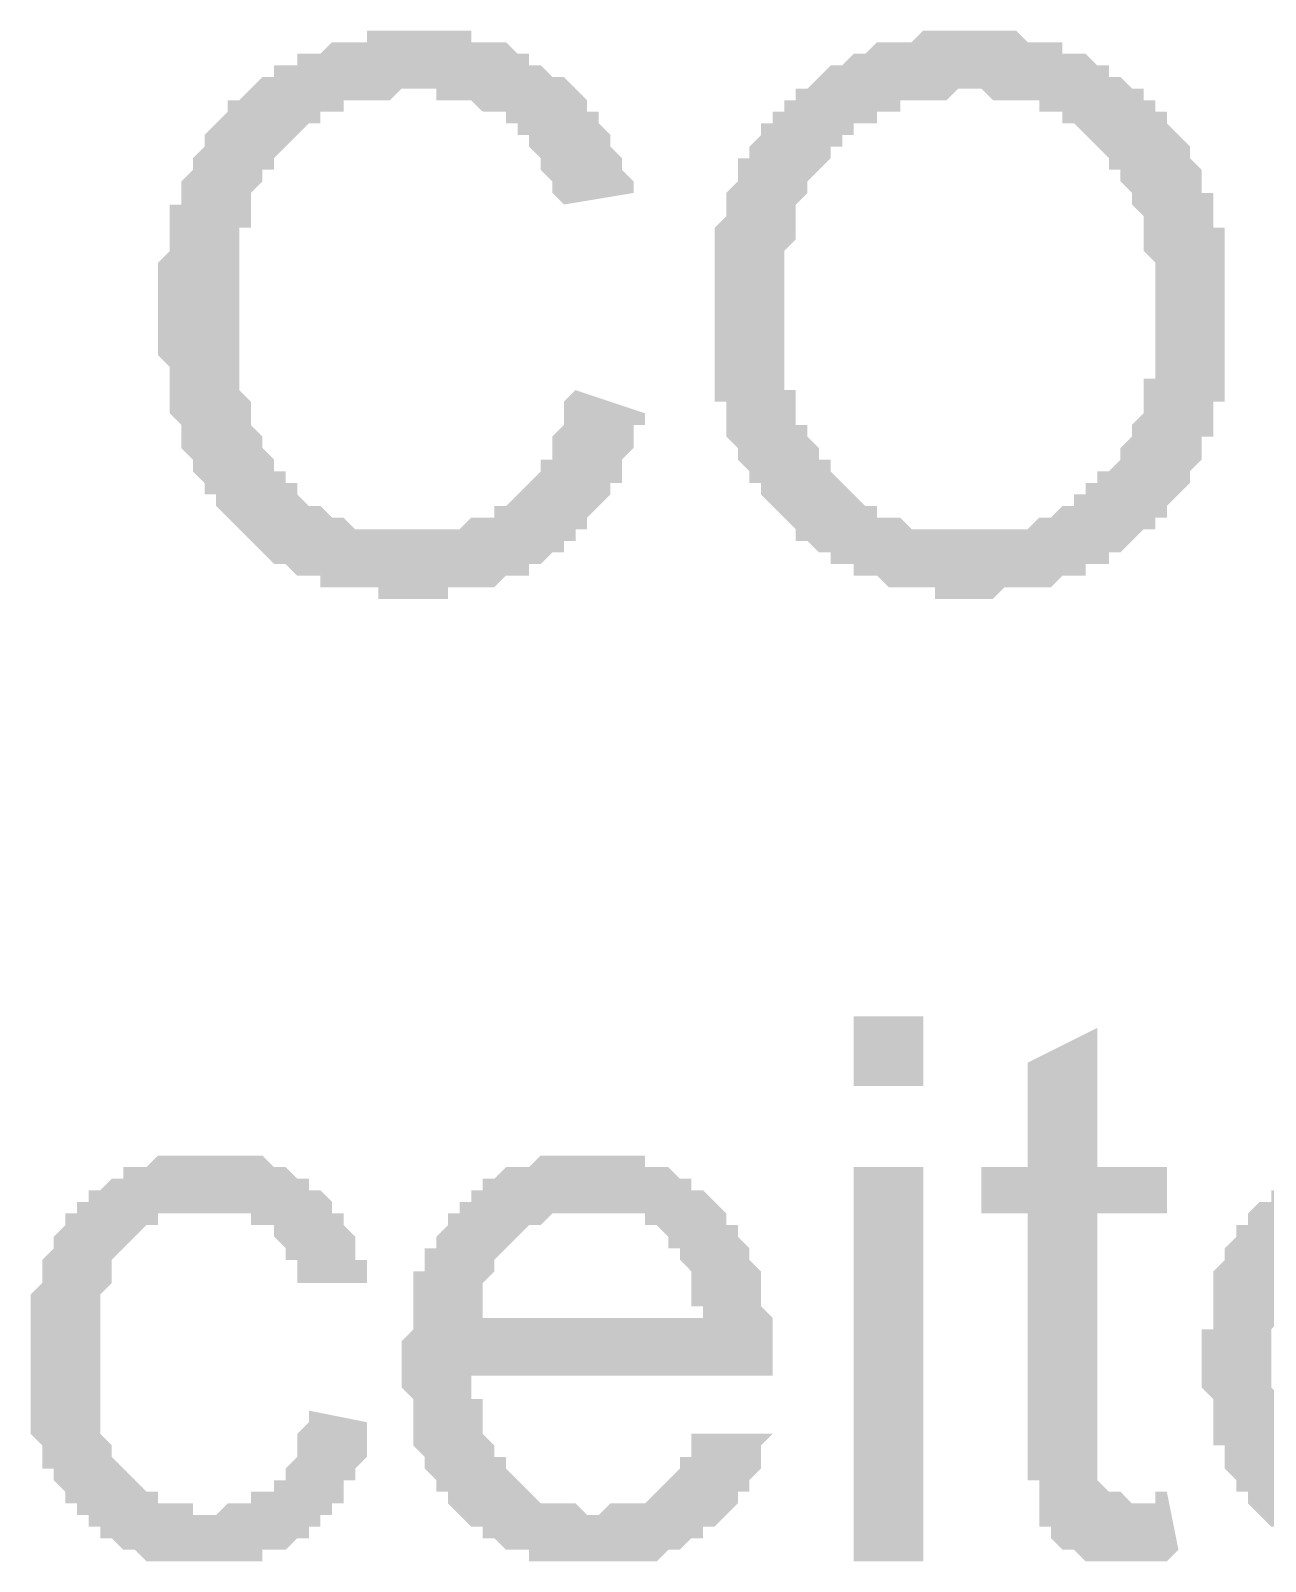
# Model space of a CAD drawing. Header units: millimetres. Extents: x 3949 to 6037, y -1956 to 1273.
# Drawn here: x 4837.94 to 4843.14, y -1666.15 to -1659.71 of the extents above; entities that cross this region are included whole.
import ezdxf

# ---------------------------------------------------------------- set-up
doc = ezdxf.new("R2010")
doc.units = ezdxf.units.MM
doc.layers.add('PADRÃO DE ENTRADA', color=7, linetype='Continuous', lineweight=0)

msp = doc.modelspace()

# ---------------------------------------------------------------- hatches: boundary and pattern name
at = {"layer": 'PADRÃO DE ENTRADA', "transparency": 33554559}
for points in [[(4840.2323, -1661.219), (4840.5252, -1661.3166), (4840.5252, -1661.3655), (4840.4764, -1661.3655), (4840.4764, -1661.4143), (4840.4764, -1661.4631), (4840.4764, -1661.4631), (4840.4276, -1661.5119), (4840.4276, -1661.5607), (4840.4276, -1661.5607), (4840.4276, -1661.6096), (4840.3788, -1661.6096), (4840.3788, -1661.6584), (4840.3788, -1661.6584), (4840.33, -1661.7072), (4840.33, -1661.7072), (4840.2811, -1661.756), (4840.2811, -1661.756), (4840.2811, -1661.8048), (4840.2323, -1661.8048), (4840.2323, -1661.8537), (4840.1835, -1661.8537), (4840.1835, -1661.8537), (4840.1835, -1661.9025), (4840.1347, -1661.9025), (4840.1347, -1661.9025), (4840.0859, -1661.9513), (4840.0859, -1661.9513), (4840.037, -1661.9513), (4840.037, -1662.0001), (4839.9882, -1662.0001), (4839.9394, -1662.0001), (4839.9394, -1662.0001), (4839.8906, -1662.0489), (4839.8906, -1662.0489), (4839.8418, -1662.0489), (4839.7929, -1662.0489), (4839.7929, -1662.0489), (4839.7441, -1662.0489), (4839.6953, -1662.0489), (4839.6953, -1662.0978), (4839.6465, -1662.0978), (4839.5977, -1662.0978), (4839.5977, -1662.0978), (4839.5488, -1662.0978), (4839.5488, -1662.0978), (4839.5, -1662.0978), (4839.4512, -1662.0978), (4839.4024, -1662.0978), (4839.4024, -1662.0489), (4839.3536, -1662.0489), (4839.3047, -1662.0489), (4839.3047, -1662.0489), (4839.2559, -1662.0489), (4839.2071, -1662.0489), (4839.2071, -1662.0489), (4839.1583, -1662.0489), (4839.1583, -1662.0001), (4839.1095, -1662.0001), (4839.0606, -1662.0001), (4839.0606, -1662.0001), (4839.0118, -1661.9513), (4839.0118, -1661.9513), (4838.963, -1661.9513), (4838.963, -1661.9513), (4838.9142, -1661.9025), (4838.9142, -1661.9025), (4838.8654, -1661.8537), (4838.8654, -1661.8537), (4838.8654, -1661.8537), (4838.8165, -1661.8048), (4838.8165, -1661.8048), (4838.7677, -1661.756), (4838.7677, -1661.756), (4838.7189, -1661.7072), (4838.7189, -1661.7072), (4838.7189, -1661.6584), (4838.6701, -1661.6584), (4838.6701, -1661.6096), (4838.6701, -1661.6096), (4838.6212, -1661.5607), (4838.6212, -1661.5119), (4838.6212, -1661.5119), (4838.6212, -1661.5119), (4838.5724, -1661.4631), (4838.5724, -1661.4143), (4838.5724, -1661.4143), (4838.5724, -1661.3655), (4838.5724, -1661.3655), (4838.5236, -1661.3166), (4838.5236, -1661.2678), (4838.5236, -1661.2678), (4838.5236, -1661.219), (4838.5236, -1661.1702), (4838.5236, -1661.1702), (4838.5236, -1661.1214), (4838.5236, -1661.1214), (4838.4748, -1661.0725), (4838.4748, -1661.0237), (4838.4748, -1661.0237), (4838.4748, -1660.9749), (4838.4748, -1660.9261), (4838.4748, -1660.9261), (4838.4748, -1660.8773), (4838.4748, -1660.8284), (4838.4748, -1660.8284), (4838.4748, -1660.7796), (4838.4748, -1660.7308), (4838.4748, -1660.7308), (4838.4748, -1660.682), (4838.5236, -1660.6332), (4838.5236, -1660.6332), (4838.5236, -1660.5843), (4838.5236, -1660.5355), (4838.5236, -1660.5355), (4838.5236, -1660.4867), (4838.5236, -1660.4379), (4838.5724, -1660.4379), (4838.5724, -1660.3891), (4838.5724, -1660.3891), (4838.5724, -1660.3402), (4838.5724, -1660.3402), (4838.6212, -1660.2914), (4838.6212, -1660.2426), (4838.6212, -1660.2426), (4838.6212, -1660.2426), (4838.6701, -1660.1938), (4838.6701, -1660.1449), (4838.6701, -1660.1449), (4838.7189, -1660.0961), (4838.7189, -1660.0961), (4838.7677, -1660.0473), (4838.7677, -1660.0473), (4838.7677, -1659.9985), (4838.8165, -1659.9985), (4838.8165, -1659.9985), (4838.8654, -1659.9497), (4838.8654, -1659.9497), (4838.9142, -1659.9008), (4838.9142, -1659.9008), (4838.963, -1659.9008), (4838.963, -1659.852), (4839.0118, -1659.852), (4839.0118, -1659.852), (4839.0606, -1659.852), (4839.0606, -1659.8032), (4839.1095, -1659.8032), (4839.1095, -1659.8032), (4839.1583, -1659.8032), (4839.2071, -1659.7544), (4839.2071, -1659.7544), (4839.2559, -1659.7544), (4839.2559, -1659.7544), (4839.3047, -1659.7544), (4839.3536, -1659.7544), (4839.3536, -1659.7056), (4839.4024, -1659.7056), (4839.4512, -1659.7056), (4839.4512, -1659.7056), (4839.5, -1659.7056), (4839.5488, -1659.7056), (4839.5488, -1659.7056), (4839.5488, -1659.7056), (4839.5977, -1659.7056), (4839.6465, -1659.7056), (4839.6953, -1659.7056), (4839.6953, -1659.7056), (4839.7441, -1659.7056), (4839.7929, -1659.7056), (4839.7929, -1659.7544), (4839.8418, -1659.7544), (4839.8418, -1659.7544), (4839.8906, -1659.7544), (4839.9394, -1659.7544), (4839.9394, -1659.7544), (4839.9882, -1659.8032), (4839.9882, -1659.8032), (4840.037, -1659.8032), (4840.037, -1659.852), (4840.0859, -1659.852), (4840.0859, -1659.852), (4840.1347, -1659.9008), (4840.1347, -1659.9008), (4840.1835, -1659.9008), (4840.1835, -1659.9008), (4840.2323, -1659.9497), (4840.2323, -1659.9497), (4840.2811, -1659.9985), (4840.2811, -1659.9985), (4840.2811, -1660.0473), (4840.33, -1660.0473), (4840.33, -1660.0961), (4840.33, -1660.0961), (4840.3788, -1660.1449), (4840.3788, -1660.1449), (4840.3788, -1660.1938), (4840.4276, -1660.2426), (4840.4276, -1660.2426), (4840.4276, -1660.2914), (4840.4276, -1660.2914), (4840.4764, -1660.3402), (4840.4764, -1660.3891), (4840.4764, -1660.3891), (4840.1835, -1660.4379), (4840.1835, -1660.4379), (4840.1347, -1660.3891), (4840.1347, -1660.3402), (4840.1347, -1660.3402), (4840.0859, -1660.2914), (4840.0859, -1660.2426), (4840.0859, -1660.2426), (4840.037, -1660.1938), (4840.037, -1660.1938), (4840.037, -1660.1449), (4839.9882, -1660.1449), (4839.9882, -1660.0961), (4839.9394, -1660.0961), (4839.9394, -1660.0961), (4839.9394, -1660.0473), (4839.8906, -1660.0473), (4839.8906, -1660.0473), (4839.8418, -1660.0473), (4839.7929, -1659.9985), (4839.7929, -1659.9985), (4839.7441, -1659.9985), (4839.7441, -1659.9985), (4839.6953, -1659.9985), (4839.6465, -1659.9985), (4839.6465, -1659.9497), (4839.5977, -1659.9497), (4839.5488, -1659.9497), (4839.5488, -1659.9497), (4839.5, -1659.9497), (4839.4512, -1659.9985), (4839.4024, -1659.9985), (4839.4024, -1659.9985), (4839.3536, -1659.9985), (4839.3536, -1659.9985), (4839.3047, -1659.9985), (4839.2559, -1659.9985), (4839.2559, -1660.0473), (4839.2071, -1660.0473), (4839.2071, -1660.0473), (4839.1583, -1660.0473), (4839.1583, -1660.0961), (4839.1095, -1660.0961), (4839.1095, -1660.0961), (4839.0606, -1660.1449), (4839.0606, -1660.1449), (4839.0118, -1660.1938), (4839.0118, -1660.1938), (4838.963, -1660.2426), (4838.963, -1660.2426), (4838.963, -1660.2914), (4838.9142, -1660.2914), (4838.9142, -1660.3402), (4838.9142, -1660.3402), (4838.8654, -1660.3891), (4838.8654, -1660.4379), (4838.8654, -1660.4379), (4838.8654, -1660.4867), (4838.8654, -1660.4867), (4838.8654, -1660.5355), (4838.8165, -1660.5355), (4838.8165, -1660.5843), (4838.8165, -1660.6332), (4838.8165, -1660.6332), (4838.8165, -1660.682), (4838.8165, -1660.7308), (4838.8165, -1660.7308), (4838.8165, -1660.7796), (4838.8165, -1660.8284), (4838.8165, -1660.8284), (4838.8165, -1660.8773), (4838.8165, -1660.8773), (4838.8165, -1660.9261), (4838.8165, -1660.9261), (4838.8165, -1660.9749), (4838.8165, -1661.0237), (4838.8165, -1661.0725), (4838.8165, -1661.0725), (4838.8165, -1661.1214), (4838.8165, -1661.1702), (4838.8165, -1661.1702), (4838.8165, -1661.219), (4838.8165, -1661.219), (4838.8654, -1661.2678), (4838.8654, -1661.3166), (4838.8654, -1661.3166), (4838.8654, -1661.3655), (4838.8654, -1661.3655), (4838.8654, -1661.3655), (4838.9142, -1661.4143), (4838.9142, -1661.4631), (4838.9142, -1661.4631), (4838.963, -1661.5119), (4838.963, -1661.5119), (4838.963, -1661.5607), (4839.0118, -1661.5607), (4839.0118, -1661.6096), (4839.0606, -1661.6096), (4839.0606, -1661.6584), (4839.0606, -1661.6584), (4839.1095, -1661.7072), (4839.1583, -1661.7072), (4839.1583, -1661.7072), (4839.1583, -1661.7072), (4839.2071, -1661.756), (4839.2559, -1661.756), (4839.2559, -1661.756), (4839.3047, -1661.8048), (4839.3047, -1661.8048), (4839.3536, -1661.8048), (4839.4024, -1661.8048), (4839.4024, -1661.8048), (4839.4512, -1661.8048), (4839.5, -1661.8048), (4839.5, -1661.8048), (4839.5488, -1661.8048), (4839.5488, -1661.8048), (4839.5977, -1661.8048), (4839.6465, -1661.8048), (4839.6465, -1661.8048), (4839.6953, -1661.8048), (4839.7441, -1661.8048), (4839.7441, -1661.8048), (4839.7929, -1661.756), (4839.8418, -1661.756), (4839.8418, -1661.756), (4839.8906, -1661.756), (4839.8906, -1661.7072), (4839.9394, -1661.7072), (4839.9394, -1661.7072), (4839.9882, -1661.6584), (4839.9882, -1661.6584), (4839.9882, -1661.6584), (4840.037, -1661.6096), (4840.037, -1661.6096), (4840.0859, -1661.5607), (4840.0859, -1661.5607), (4840.0859, -1661.5119), (4840.1347, -1661.5119), (4840.1347, -1661.4631), (4840.1347, -1661.4143), (4840.1347, -1661.4143), (4840.1835, -1661.3655), (4840.1835, -1661.3655), (4840.1835, -1661.3166), (4840.1835, -1661.2678), (4840.2323, -1661.219), (4840.2323, -1661.219)], [(4842.7222, -1665.8569), (4842.771, -1666.101), (4842.7222, -1666.1499), (4842.6733, -1666.1499), (4842.6733, -1666.1499), (4842.6245, -1666.1499), (4842.5757, -1666.1499), (4842.5757, -1666.1499), (4842.5269, -1666.1499), (4842.5269, -1666.1499), (4842.4781, -1666.1499), (4842.4292, -1666.1499), (4842.4292, -1666.1499), (4842.3804, -1666.1499), (4842.3316, -1666.101), (4842.3316, -1666.101), (4842.3316, -1666.101), (4842.2828, -1666.101), (4842.234, -1666.0522), (4842.234, -1666.0522), (4842.234, -1666.0034), (4842.1851, -1666.0034), (4842.1851, -1665.9546), (4842.1851, -1665.9546), (4842.1851, -1665.9546), (4842.1851, -1665.9058), (4842.1851, -1665.9058), (4842.1851, -1665.8569), (4842.1851, -1665.8081), (4842.1363, -1665.8081), (4842.1363, -1665.7593), (4842.1363, -1665.7105), (4842.1363, -1665.6617), (4842.1363, -1665.6617), (4842.1363, -1664.6853), (4841.941, -1664.6853), (4841.941, -1664.49), (4842.1363, -1664.49), (4842.1363, -1664.0506), (4842.4292, -1663.9041), (4842.4292, -1664.49), (4842.7222, -1664.49), (4842.7222, -1664.6853), (4842.4292, -1664.6853), (4842.4292, -1665.6617), (4842.4292, -1665.7105), (4842.4292, -1665.7593), (4842.4292, -1665.7593), (4842.4292, -1665.8081), (4842.4292, -1665.8081), (4842.4781, -1665.8569), (4842.4781, -1665.8569), (4842.4781, -1665.8569), (4842.5269, -1665.8569), (4842.5757, -1665.9058), (4842.5757, -1665.9058), (4842.5757, -1665.9058), (4842.6245, -1665.9058), (4842.6733, -1665.9058), (4842.6733, -1665.8569), (4842.7222, -1665.8569)], [(4839.1095, -1665.5152), (4839.3536, -1665.564), (4839.3536, -1665.6128), (4839.3536, -1665.6128), (4839.3536, -1665.6617), (4839.3536, -1665.7105), (4839.3536, -1665.7105), (4839.3047, -1665.7593), (4839.3047, -1665.7593), (4839.3047, -1665.8081), (4839.2559, -1665.8081), (4839.2559, -1665.8569), (4839.2559, -1665.9058), (4839.2071, -1665.9058), (4839.2071, -1665.9546), (4839.2071, -1665.9546), (4839.1583, -1665.9546), (4839.1583, -1666.0034), (4839.1583, -1666.0034), (4839.1095, -1666.0034), (4839.1095, -1666.0522), (4839.0606, -1666.0522), (4839.0606, -1666.0522), (4839.0118, -1666.101), (4838.963, -1666.101), (4838.963, -1666.101), (4838.9142, -1666.101), (4838.9142, -1666.1499), (4838.8654, -1666.1499), (4838.8165, -1666.1499), (4838.8165, -1666.1499), (4838.7677, -1666.1499), (4838.7677, -1666.1499), (4838.7189, -1666.1499), (4838.6701, -1666.1499), (4838.6701, -1666.1499), (4838.6212, -1666.1499), (4838.5724, -1666.1499), (4838.5236, -1666.1499), (4838.5236, -1666.1499), (4838.4748, -1666.1499), (4838.4748, -1666.1499), (4838.426, -1666.1499), (4838.3771, -1666.101), (4838.3771, -1666.101), (4838.3283, -1666.101), (4838.3283, -1666.101), (4838.2795, -1666.0522), (4838.2795, -1666.0522), (4838.2307, -1666.0522), (4838.2307, -1666.0034), (4838.1819, -1666.0034), (4838.1819, -1665.9546), (4838.133, -1665.9546), (4838.133, -1665.9546), (4838.133, -1665.9058), (4838.0842, -1665.9058), (4838.0842, -1665.8569), (4838.0842, -1665.8569), (4838.0354, -1665.8081), (4838.0354, -1665.8081), (4838.0354, -1665.7593), (4837.9866, -1665.7593), (4837.9866, -1665.7105), (4837.9866, -1665.7105), (4837.9866, -1665.6617), (4837.9866, -1665.6617), (4837.9378, -1665.6128), (4837.9378, -1665.564), (4837.9378, -1665.564), (4837.9378, -1665.5152), (4837.9378, -1665.4664), (4837.9378, -1665.4664), (4837.9378, -1665.4176), (4837.9378, -1665.3687), (4837.9378, -1665.3199), (4837.9378, -1665.3199), (4837.9378, -1665.2711), (4837.9378, -1665.2223), (4837.9378, -1665.2223), (4837.9378, -1665.1735), (4837.9378, -1665.1246), (4837.9378, -1665.1246), (4837.9378, -1665.0758), (4837.9378, -1665.027), (4837.9378, -1665.027), (4837.9866, -1664.9782), (4837.9866, -1664.9294), (4837.9866, -1664.9294), (4837.9866, -1664.8805), (4837.9866, -1664.8805), (4838.0354, -1664.8317), (4838.0354, -1664.8317), (4838.0354, -1664.7829), (4838.0354, -1664.7829), (4838.0842, -1664.7341), (4838.0842, -1664.7341), (4838.0842, -1664.6853), (4838.133, -1664.6853), (4838.133, -1664.6364), (4838.1819, -1664.6364), (4838.1819, -1664.5876), (4838.1819, -1664.5876), (4838.2307, -1664.5876), (4838.2795, -1664.5388), (4838.2795, -1664.5388), (4838.2795, -1664.5388), (4838.3283, -1664.5388), (4838.3283, -1664.49), (4838.3771, -1664.49), (4838.426, -1664.49), (4838.426, -1664.49), (4838.4748, -1664.4412), (4838.4748, -1664.4412), (4838.5236, -1664.4412), (4838.5724, -1664.4412), (4838.5724, -1664.4412), (4838.6212, -1664.4412), (4838.6701, -1664.4412), (4838.6701, -1664.4412), (4838.7189, -1664.4412), (4838.7677, -1664.4412), (4838.7677, -1664.4412), (4838.8165, -1664.4412), (4838.8654, -1664.4412), (4838.8654, -1664.4412), (4838.9142, -1664.4412), (4838.963, -1664.49), (4838.963, -1664.49), (4839.0118, -1664.49), (4839.0118, -1664.49), (4839.0606, -1664.5388), (4839.0606, -1664.5388), (4839.1095, -1664.5388), (4839.1095, -1664.5876), (4839.1583, -1664.5876), (4839.1583, -1664.5876), (4839.2071, -1664.6364), (4839.2071, -1664.6364), (4839.2071, -1664.6853), (4839.2559, -1664.6853), (4839.2559, -1664.7341), (4839.2559, -1664.7341), (4839.3047, -1664.7829), (4839.3047, -1664.8317), (4839.3047, -1664.8317), (4839.3047, -1664.8805), (4839.3536, -1664.8805), (4839.3536, -1664.9294), (4839.3536, -1664.9782), (4839.0606, -1664.9782), (4839.0606, -1664.9782), (4839.0606, -1664.9294), (4839.0606, -1664.8805), (4839.0118, -1664.8805), (4839.0118, -1664.8317), (4839.0118, -1664.8317), (4838.963, -1664.7829), (4838.963, -1664.7829), (4838.963, -1664.7341), (4838.9142, -1664.7341), (4838.9142, -1664.7341), (4838.8654, -1664.7341), (4838.8654, -1664.6853), (4838.8165, -1664.6853), (4838.8165, -1664.6853), (4838.7677, -1664.6853), (4838.7189, -1664.6853), (4838.7189, -1664.6853), (4838.6701, -1664.6853), (4838.6701, -1664.6853), (4838.6212, -1664.6853), (4838.5724, -1664.6853), (4838.5724, -1664.6853), (4838.5236, -1664.6853), (4838.5236, -1664.6853), (4838.4748, -1664.6853), (4838.4748, -1664.7341), (4838.426, -1664.7341), (4838.426, -1664.7341), (4838.3771, -1664.7829), (4838.3771, -1664.7829), (4838.3283, -1664.8317), (4838.3283, -1664.8317), (4838.3283, -1664.8317), (4838.2795, -1664.8805), (4838.2795, -1664.8805), (4838.2795, -1664.9294), (4838.2795, -1664.9294), (4838.2795, -1664.9782), (4838.2307, -1665.027), (4838.2307, -1665.027), (4838.2307, -1665.0758), (4838.2307, -1665.1246), (4838.2307, -1665.1246), (4838.2307, -1665.1735), (4838.2307, -1665.2223), (4838.2307, -1665.2223), (4838.2307, -1665.2711), (4838.2307, -1665.3199), (4838.2307, -1665.3199), (4838.2307, -1665.3687), (4838.2307, -1665.4176), (4838.2307, -1665.4664), (4838.2307, -1665.4664), (4838.2307, -1665.5152), (4838.2307, -1665.564), (4838.2307, -1665.564), (4838.2307, -1665.6128), (4838.2795, -1665.6617), (4838.2795, -1665.6617), (4838.2795, -1665.7105), (4838.2795, -1665.7105), (4838.3283, -1665.7593), (4838.3283, -1665.7593), (4838.3283, -1665.7593), (4838.3283, -1665.7593), (4838.3771, -1665.8081), (4838.3771, -1665.8081), (4838.426, -1665.8569), (4838.426, -1665.8569), (4838.4748, -1665.8569), (4838.4748, -1665.9058), (4838.5236, -1665.9058), (4838.5236, -1665.9058), (4838.5724, -1665.9058), (4838.6212, -1665.9058), (4838.6212, -1665.9546), (4838.6701, -1665.9546), (4838.6701, -1665.9546), (4838.7189, -1665.9546), (4838.7677, -1665.9058), (4838.7677, -1665.9058), (4838.8165, -1665.9058), (4838.8165, -1665.9058), (4838.8654, -1665.9058), (4838.8654, -1665.8569), (4838.9142, -1665.8569), (4838.963, -1665.8569), (4838.963, -1665.8081), (4838.963, -1665.8081), (4839.0118, -1665.8081), (4839.0118, -1665.7593), (4839.0118, -1665.7593), (4839.0606, -1665.7105), (4839.0606, -1665.7105), (4839.0606, -1665.6617), (4839.0606, -1665.6128), (4839.0606, -1665.6128), (4839.1095, -1665.564), (4839.1095, -1665.5152), (4839.1095, -1665.5152)]]:
    msp.add_hatch(color=7, dxfattribs=at).paths.add_polyline_path(points)
h = msp.add_hatch(color=7, dxfattribs=at)
h.paths.add_polyline_path([(4840.8182, -1660.9261), (4840.8182, -1660.8773), (4840.8182, -1660.8773), (4840.8182, -1660.8284), (4840.8182, -1660.7796), (4840.8182, -1660.7308), (4840.8182, -1660.7308), (4840.8182, -1660.682), (4840.8182, -1660.6332), (4840.8182, -1660.6332), (4840.8182, -1660.5843), (4840.8182, -1660.5355), (4840.8182, -1660.5355), (4840.867, -1660.4867), (4840.867, -1660.4379), (4840.867, -1660.4379), (4840.867, -1660.3891), (4840.867, -1660.3891), (4840.9158, -1660.3402), (4840.9158, -1660.3402), (4840.9158, -1660.2914), (4840.9158, -1660.2426), (4840.9646, -1660.2426), (4840.9646, -1660.1938), (4840.9646, -1660.1938), (4841.0135, -1660.1449), (4841.0135, -1660.1449), (4841.0135, -1660.0961), (4841.0623, -1660.0961), (4841.0623, -1660.0961), (4841.0623, -1660.0473), (4841.1111, -1660.0473), (4841.1111, -1659.9985), (4841.1599, -1659.9985), (4841.1599, -1659.9497), (4841.2087, -1659.9497), (4841.2087, -1659.9497), (4841.2576, -1659.9008), (4841.2576, -1659.9008), (4841.3064, -1659.852), (4841.3064, -1659.852), (4841.3552, -1659.852), (4841.3552, -1659.852), (4841.404, -1659.8032), (4841.404, -1659.8032), (4841.4528, -1659.8032), (4841.4528, -1659.8032), (4841.5017, -1659.7544), (4841.5505, -1659.7544), (4841.5505, -1659.7544), (4841.5993, -1659.7544), (4841.6481, -1659.7544), (4841.6481, -1659.7544), (4841.6969, -1659.7056), (4841.6969, -1659.7056), (4841.7458, -1659.7056), (4841.7946, -1659.7056), (4841.7946, -1659.7056), (4841.8434, -1659.7056), (4841.8922, -1659.7056), (4841.8922, -1659.7056), (4841.941, -1659.7056), (4841.941, -1659.7056), (4841.9899, -1659.7056), (4842.0387, -1659.7056), (4842.0387, -1659.7056), (4842.0875, -1659.7056), (4842.1363, -1659.7544), (4842.1363, -1659.7544), (4842.1851, -1659.7544), (4842.1851, -1659.7544), (4842.234, -1659.7544), (4842.2828, -1659.7544), (4842.2828, -1659.8032), (4842.3316, -1659.8032), (4842.3316, -1659.8032), (4842.3804, -1659.8032), (4842.4292, -1659.852), (4842.4292, -1659.852), (4842.4781, -1659.852), (4842.4781, -1659.9008), (4842.5269, -1659.9008), (4842.5269, -1659.9008), (4842.5757, -1659.9497), (4842.5757, -1659.9497), (4842.6245, -1659.9497), (4842.6245, -1659.9985), (4842.6733, -1659.9985), (4842.6733, -1660.0473), (4842.7222, -1660.0473), (4842.7222, -1660.0961), (4842.7222, -1660.0961), (4842.771, -1660.1449), (4842.771, -1660.1449), (4842.8198, -1660.1938), (4842.8198, -1660.1938), (4842.8198, -1660.2426), (4842.8686, -1660.2914), (4842.8686, -1660.2914), (4842.8686, -1660.2914), (4842.8686, -1660.3402), (4842.8686, -1660.3891), (4842.9175, -1660.3891), (4842.9175, -1660.4379), (4842.9175, -1660.4379), (4842.9175, -1660.4867), (4842.9175, -1660.5355), (4842.9663, -1660.5355), (4842.9663, -1660.5843), (4842.9663, -1660.5843), (4842.9663, -1660.6332), (4842.9663, -1660.682), (4842.9663, -1660.682), (4842.9663, -1660.7308), (4842.9663, -1660.7796), (4842.9663, -1660.7796), (4842.9663, -1660.8284), (4842.9663, -1660.8773), (4842.9663, -1660.8773), (4842.9663, -1660.9261), (4842.9663, -1660.9749), (4842.9663, -1661.0237), (4842.9663, -1661.0237), (4842.9663, -1661.0725), (4842.9663, -1661.1214), (4842.9663, -1661.1214), (4842.9663, -1661.1702), (4842.9663, -1661.1702), (4842.9663, -1661.219), (4842.9663, -1661.2678), (4842.9175, -1661.2678), (4842.9175, -1661.3166), (4842.9175, -1661.3655), (4842.9175, -1661.3655), (4842.9175, -1661.4143), (4842.8686, -1661.4143), (4842.8686, -1661.4631), (4842.8686, -1661.4631), (4842.8686, -1661.5119), (4842.8686, -1661.5119), (4842.8198, -1661.5607), (4842.8198, -1661.5607), (4842.8198, -1661.6096), (4842.771, -1661.6584), (4842.771, -1661.6584), (4842.7222, -1661.7072), (4842.7222, -1661.7072), (4842.7222, -1661.756), (4842.6733, -1661.756), (4842.6733, -1661.8048), (4842.6245, -1661.8048), (4842.6245, -1661.8048), (4842.5757, -1661.8537), (4842.5757, -1661.8537), (4842.5269, -1661.9025), (4842.5269, -1661.9025), (4842.4781, -1661.9025), (4842.4781, -1661.9513), (4842.4292, -1661.9513), (4842.4292, -1661.9513), (4842.3804, -1661.9513), (4842.3804, -1662.0001), (4842.3316, -1662.0001), (4842.2828, -1662.0001), (4842.2828, -1662.0001), (4842.234, -1662.0489), (4842.234, -1662.0489), (4842.1851, -1662.0489), (4842.1363, -1662.0489), (4842.1363, -1662.0489), (4842.0875, -1662.0489), (4842.0387, -1662.0489), (4842.0387, -1662.0489), (4841.9899, -1662.0978), (4841.941, -1662.0978), (4841.941, -1662.0978), (4841.8922, -1662.0978), (4841.8922, -1662.0978), (4841.8434, -1662.0978), (4841.8434, -1662.0978), (4841.7946, -1662.0978), (4841.7458, -1662.0978), (4841.7458, -1662.0489), (4841.6969, -1662.0489), (4841.6481, -1662.0489), (4841.6481, -1662.0489), (4841.5993, -1662.0489), (4841.5505, -1662.0489), (4841.5505, -1662.0489), (4841.5017, -1662.0001), (4841.5017, -1662.0001), (4841.4528, -1662.0001), (4841.404, -1662.0001), (4841.404, -1661.9513), (4841.3552, -1661.9513), (4841.3552, -1661.9513), (4841.3064, -1661.9513), (4841.3064, -1661.9025), (4841.3064, -1661.9025), (4841.2576, -1661.9025), (4841.2087, -1661.8537), (4841.2087, -1661.8537), (4841.1599, -1661.8537), (4841.1599, -1661.8048), (4841.1599, -1661.8048), (4841.1111, -1661.756), (4841.1111, -1661.756), (4841.0623, -1661.7072), (4841.0623, -1661.7072), (4841.0135, -1661.6584), (4841.0135, -1661.6584), (4841.0135, -1661.6096), (4840.9646, -1661.6096), (4840.9646, -1661.5607), (4840.9646, -1661.5607), (4840.9158, -1661.5119), (4840.9158, -1661.5119), (4840.9158, -1661.4631), (4840.9158, -1661.4631), (4840.867, -1661.4143), (4840.867, -1661.3655), (4840.867, -1661.3655), (4840.867, -1661.3166), (4840.867, -1661.2678), (4840.8182, -1661.2678), (4840.8182, -1661.219), (4840.8182, -1661.219), (4840.8182, -1661.1702), (4840.8182, -1661.1214), (4840.8182, -1661.1214), (4840.8182, -1661.0725), (4840.8182, -1661.0237), (4840.8182, -1661.0237), (4840.8182, -1660.9749), (4840.8182, -1660.9261), (4840.8182, -1660.9261)], flags=0)
h.paths.add_polyline_path([(4841.1111, -1660.9261), (4841.1111, -1660.9749), (4841.1111, -1661.0237), (4841.1111, -1661.0237), (4841.1111, -1661.0725), (4841.1111, -1661.1214), (4841.1111, -1661.1214), (4841.1111, -1661.1702), (4841.1111, -1661.219), (4841.1599, -1661.219), (4841.1599, -1661.2678), (4841.1599, -1661.3166), (4841.1599, -1661.3166), (4841.1599, -1661.3655), (4841.2087, -1661.3655), (4841.2087, -1661.4143), (4841.2087, -1661.4143), (4841.2576, -1661.4631), (4841.2576, -1661.4631), (4841.2576, -1661.5119), (4841.3064, -1661.5119), (4841.3064, -1661.5607), (4841.3064, -1661.5607), (4841.3064, -1661.5607), (4841.3552, -1661.6096), (4841.3552, -1661.6096), (4841.404, -1661.6584), (4841.404, -1661.6584), (4841.4528, -1661.7072), (4841.4528, -1661.7072), (4841.5017, -1661.7072), (4841.5017, -1661.756), (4841.5505, -1661.756), (4841.5993, -1661.756), (4841.5993, -1661.756), (4841.6481, -1661.8048), (4841.6481, -1661.8048), (4841.6969, -1661.8048), (4841.7458, -1661.8048), (4841.7458, -1661.8048), (4841.7946, -1661.8048), (4841.8434, -1661.8048), (4841.8434, -1661.8048), (4841.8922, -1661.8048), (4841.8922, -1661.8048), (4841.941, -1661.8048), (4841.941, -1661.8048), (4841.9899, -1661.8048), (4842.0387, -1661.8048), (4842.0387, -1661.8048), (4842.0875, -1661.8048), (4842.0875, -1661.8048), (4842.1363, -1661.8048), (4842.1851, -1661.756), (4842.1851, -1661.756), (4842.234, -1661.756), (4842.234, -1661.756), (4842.2828, -1661.7072), (4842.2828, -1661.7072), (4842.3316, -1661.7072), (4842.3316, -1661.6584), (4842.3804, -1661.6584), (4842.3804, -1661.6096), (4842.4292, -1661.6096), (4842.4292, -1661.6096), (4842.4292, -1661.5607), (4842.4781, -1661.5607), (4842.4781, -1661.5607), (4842.5269, -1661.5119), (4842.5269, -1661.5119), (4842.5269, -1661.4631), (4842.5269, -1661.4631), (4842.5757, -1661.4143), (4842.5757, -1661.4143), (4842.5757, -1661.3655), (4842.6245, -1661.3166), (4842.6245, -1661.3166), (4842.6245, -1661.2678), (4842.6245, -1661.2678), (4842.6245, -1661.219), (4842.6245, -1661.1702), (4842.6733, -1661.1702), (4842.6733, -1661.1214), (4842.6733, -1661.0725), (4842.6733, -1661.0725), (4842.6733, -1661.0237), (4842.6733, -1660.9749), (4842.6733, -1660.9749), (4842.6733, -1660.9261), (4842.6733, -1660.8773), (4842.6733, -1660.8773), (4842.6733, -1660.8284), (4842.6733, -1660.7796), (4842.6733, -1660.7796), (4842.6733, -1660.7308), (4842.6733, -1660.682), (4842.6733, -1660.682), (4842.6245, -1660.6332), (4842.6245, -1660.5843), (4842.6245, -1660.5843), (4842.6245, -1660.5355), (4842.6245, -1660.5355), (4842.6245, -1660.4867), (4842.5757, -1660.4379), (4842.5757, -1660.4379), (4842.5757, -1660.3891), (4842.5757, -1660.3891), (4842.5269, -1660.3402), (4842.5269, -1660.3402), (4842.5269, -1660.2914), (4842.4781, -1660.2914), (4842.4781, -1660.2426), (4842.4781, -1660.2426), (4842.4292, -1660.1938), (4842.4292, -1660.1938), (4842.3804, -1660.1449), (4842.3804, -1660.1449), (4842.3316, -1660.0961), (4842.3316, -1660.0961), (4842.2828, -1660.0961), (4842.2828, -1660.0473), (4842.234, -1660.0473), (4842.234, -1660.0473), (4842.1851, -1660.0473), (4842.1851, -1659.9985), (4842.1363, -1659.9985), (4842.0875, -1659.9985), (4842.0875, -1659.9985), (4842.0387, -1659.9985), (4841.9899, -1659.9985), (4841.9899, -1659.9985), (4841.941, -1659.9497), (4841.8922, -1659.9497), (4841.8922, -1659.9497), (4841.8434, -1659.9497), (4841.8434, -1659.9497), (4841.7946, -1659.9985), (4841.7458, -1659.9985), (4841.7458, -1659.9985), (4841.6969, -1659.9985), (4841.6969, -1659.9985), (4841.6481, -1659.9985), (4841.5993, -1659.9985), (4841.5993, -1660.0473), (4841.5505, -1660.0473), (4841.5505, -1660.0473), (4841.5017, -1660.0473), (4841.5017, -1660.0961), (4841.4528, -1660.0961), (4841.404, -1660.0961), (4841.404, -1660.1449), (4841.3552, -1660.1449), (4841.3552, -1660.1938), (4841.3552, -1660.1938), (4841.3064, -1660.1938), (4841.3064, -1660.2426), (4841.3064, -1660.2426), (4841.2576, -1660.2914), (4841.2576, -1660.2914), (4841.2576, -1660.2914), (4841.2087, -1660.3402), (4841.2087, -1660.3402), (4841.2087, -1660.3891), (4841.2087, -1660.3891), (4841.1599, -1660.4379), (4841.1599, -1660.4867), (4841.1599, -1660.4867), (4841.1599, -1660.5355), (4841.1599, -1660.5355), (4841.1599, -1660.5843), (4841.1111, -1660.6332), (4841.1111, -1660.6332), (4841.1111, -1660.682), (4841.1111, -1660.7308), (4841.1111, -1660.7796), (4841.1111, -1660.7796), (4841.1111, -1660.8284), (4841.1111, -1660.8773), (4841.1111, -1660.9261), (4841.1111, -1660.9261)], flags=0)
h = msp.add_hatch(color=7, dxfattribs=at)
h.paths.add_polyline_path([(4840.7693, -1665.6128), (4841.0623, -1665.6128), (4841.0135, -1665.6617), (4841.0135, -1665.7105), (4841.0135, -1665.7105), (4841.0135, -1665.7593), (4840.9646, -1665.8081), (4840.9646, -1665.8081), (4840.9646, -1665.8569), (4840.9158, -1665.8569), (4840.9158, -1665.9058), (4840.9158, -1665.9058), (4840.867, -1665.9546), (4840.867, -1665.9546), (4840.8182, -1666.0034), (4840.8182, -1666.0034), (4840.7693, -1666.0034), (4840.7693, -1666.0034), (4840.7693, -1666.0522), (4840.7205, -1666.0522), (4840.7205, -1666.0522), (4840.6717, -1666.101), (4840.6717, -1666.101), (4840.6229, -1666.101), (4840.6229, -1666.101), (4840.5741, -1666.1499), (4840.5252, -1666.1499), (4840.5252, -1666.1499), (4840.4764, -1666.1499), (4840.4276, -1666.1499), (4840.4276, -1666.1499), (4840.3788, -1666.1499), (4840.33, -1666.1499), (4840.33, -1666.1499), (4840.33, -1666.1499), (4840.2811, -1666.1499), (4840.2323, -1666.1499), (4840.1835, -1666.1499), (4840.1835, -1666.1499), (4840.1347, -1666.1499), (4840.0859, -1666.1499), (4840.0859, -1666.1499), (4840.037, -1666.1499), (4840.037, -1666.101), (4839.9882, -1666.101), (4839.9394, -1666.101), (4839.9394, -1666.101), (4839.8906, -1666.0522), (4839.8906, -1666.0522), (4839.8418, -1666.0522), (4839.8418, -1666.0034), (4839.7929, -1666.0034), (4839.7929, -1666.0034), (4839.7441, -1665.9546), (4839.7441, -1665.9546), (4839.7441, -1665.9546), (4839.6953, -1665.9058), (4839.6953, -1665.9058), (4839.6953, -1665.8569), (4839.6465, -1665.8569), (4839.6465, -1665.8081), (4839.6465, -1665.8081), (4839.5977, -1665.7593), (4839.5977, -1665.7593), (4839.5977, -1665.7105), (4839.5977, -1665.7105), (4839.5488, -1665.6617), (4839.5488, -1665.6617), (4839.5488, -1665.6128), (4839.5488, -1665.564), (4839.5488, -1665.564), (4839.5488, -1665.5152), (4839.5488, -1665.4664), (4839.5488, -1665.4664), (4839.5, -1665.4176), (4839.5, -1665.3687), (4839.5, -1665.3199), (4839.5, -1665.3199), (4839.5, -1665.2711), (4839.5, -1665.2223), (4839.5, -1665.2223), (4839.5488, -1665.1735), (4839.5488, -1665.1246), (4839.5488, -1665.1246), (4839.5488, -1665.0758), (4839.5488, -1665.027), (4839.5488, -1665.027), (4839.5488, -1664.9782), (4839.5488, -1664.9294), (4839.5977, -1664.9294), (4839.5977, -1664.8805), (4839.5977, -1664.8805), (4839.5977, -1664.8317), (4839.6465, -1664.8317), (4839.6465, -1664.7829), (4839.6465, -1664.7829), (4839.6953, -1664.7341), (4839.6953, -1664.7341), (4839.6953, -1664.6853), (4839.7441, -1664.6853), (4839.7441, -1664.6853), (4839.7441, -1664.6364), (4839.7929, -1664.6364), (4839.7929, -1664.5876), (4839.8418, -1664.5876), (4839.8418, -1664.5388), (4839.8906, -1664.5388), (4839.8906, -1664.5388), (4839.9394, -1664.49), (4839.9394, -1664.49), (4839.9882, -1664.49), (4839.9882, -1664.49), (4840.037, -1664.49), (4840.0859, -1664.4412), (4840.0859, -1664.4412), (4840.1347, -1664.4412), (4840.1835, -1664.4412), (4840.1835, -1664.4412), (4840.2323, -1664.4412), (4840.2811, -1664.4412), (4840.2811, -1664.4412), (4840.2811, -1664.4412), (4840.33, -1664.4412), (4840.3788, -1664.4412), (4840.3788, -1664.4412), (4840.4276, -1664.4412), (4840.4764, -1664.4412), (4840.4764, -1664.4412), (4840.5252, -1664.4412), (4840.5252, -1664.49), (4840.5741, -1664.49), (4840.6229, -1664.49), (4840.6229, -1664.49), (4840.6717, -1664.5388), (4840.6717, -1664.5388), (4840.7205, -1664.5388), (4840.7205, -1664.5876), (4840.7693, -1664.5876), (4840.7693, -1664.5876), (4840.8182, -1664.6364), (4840.8182, -1664.6364), (4840.8182, -1664.6364), (4840.867, -1664.6853), (4840.867, -1664.6853), (4840.867, -1664.7341), (4840.9158, -1664.7341), (4840.9158, -1664.7829), (4840.9158, -1664.7829), (4840.9646, -1664.8317), (4840.9646, -1664.8317), (4840.9646, -1664.8805), (4840.9646, -1664.8805), (4841.0135, -1664.9294), (4841.0135, -1664.9782), (4841.0135, -1664.9782), (4841.0135, -1665.027), (4841.0135, -1665.0758), (4841.0135, -1665.0758), (4841.0623, -1665.1246), (4841.0623, -1665.1735), (4841.0623, -1665.1735), (4841.0623, -1665.2223), (4841.0623, -1665.2711), (4841.0623, -1665.2711), (4841.0623, -1665.3199), (4841.0623, -1665.3687), (4841.0623, -1665.3687), (4839.7929, -1665.3687), (4839.7929, -1665.4176), (4839.7929, -1665.4664), (4839.8418, -1665.4664), (4839.8418, -1665.5152), (4839.8418, -1665.564), (4839.8418, -1665.564), (4839.8418, -1665.6128), (4839.8418, -1665.6128), (4839.8906, -1665.6617), (4839.8906, -1665.6617), (4839.8906, -1665.7105), (4839.9394, -1665.7105), (4839.9394, -1665.7593), (4839.9394, -1665.7593), (4839.9882, -1665.8081), (4839.9882, -1665.8081), (4839.9882, -1665.8081), (4840.037, -1665.8569), (4840.037, -1665.8569), (4840.0859, -1665.9058), (4840.1347, -1665.9058), (4840.1347, -1665.9058), (4840.1835, -1665.9058), (4840.1835, -1665.9058), (4840.2323, -1665.9058), (4840.2811, -1665.9546), (4840.2811, -1665.9546), (4840.33, -1665.9546), (4840.33, -1665.9546), (4840.3788, -1665.9058), (4840.4276, -1665.9058), (4840.4276, -1665.9058), (4840.4764, -1665.9058), (4840.4764, -1665.9058), (4840.5252, -1665.9058), (4840.5741, -1665.8569), (4840.5741, -1665.8569), (4840.5741, -1665.8569), (4840.6229, -1665.8081), (4840.6229, -1665.8081), (4840.6717, -1665.7593), (4840.6717, -1665.7593), (4840.6717, -1665.7105), (4840.7205, -1665.7105), (4840.7205, -1665.6617), (4840.7205, -1665.6128), (4840.7693, -1665.6128), (4840.7693, -1665.6128)], flags=0)
h.paths.add_polyline_path([(4839.8418, -1665.1246), (4840.7693, -1665.1246), (4840.7693, -1665.0758), (4840.7205, -1665.0758), (4840.7205, -1665.027), (4840.7205, -1664.9782), (4840.7205, -1664.9782), (4840.7205, -1664.9294), (4840.7205, -1664.9294), (4840.6717, -1664.8805), (4840.6717, -1664.8805), (4840.6717, -1664.8317), (4840.6229, -1664.8317), (4840.6229, -1664.7829), (4840.6229, -1664.7829), (4840.5741, -1664.7341), (4840.5741, -1664.7341), (4840.5252, -1664.7341), (4840.5252, -1664.6853), (4840.4764, -1664.6853), (4840.4276, -1664.6853), (4840.4276, -1664.6853), (4840.3788, -1664.6853), (4840.3788, -1664.6853), (4840.33, -1664.6853), (4840.2811, -1664.6853), (4840.2811, -1664.6853), (4840.2323, -1664.6853), (4840.1835, -1664.6853), (4840.1835, -1664.6853), (4840.1347, -1664.6853), (4840.1347, -1664.6853), (4840.0859, -1664.7341), (4840.037, -1664.7341), (4840.037, -1664.7341), (4839.9882, -1664.7829), (4839.9882, -1664.7829), (4839.9882, -1664.7829), (4839.9394, -1664.8317), (4839.9394, -1664.8317), (4839.8906, -1664.8805), (4839.8906, -1664.8805), (4839.8906, -1664.9294), (4839.8906, -1664.9294), (4839.8418, -1664.9782), (4839.8418, -1664.9782), (4839.8418, -1665.027), (4839.8418, -1665.0758), (4839.8418, -1665.0758), (4839.8418, -1665.1246), (4839.8418, -1665.1246)], flags=0)
h = msp.add_hatch(color=7, dxfattribs=at)
h.paths.add_polyline_path([(4842.8686, -1665.3199), (4842.8686, -1665.2711), (4842.8686, -1665.2223), (4842.8686, -1665.1735), (4842.9175, -1665.1735), (4842.9175, -1665.1246), (4842.9175, -1665.0758), (4842.9175, -1665.027), (4842.9175, -1665.027), (4842.9175, -1664.9782), (4842.9175, -1664.9782), (4842.9175, -1664.9294), (4842.9663, -1664.8805), (4842.9663, -1664.8805), (4842.9663, -1664.8317), (4842.9663, -1664.8317), (4843.0151, -1664.7829), (4843.0151, -1664.7829), (4843.0151, -1664.7341), (4843.0639, -1664.7341), (4843.0639, -1664.6853), (4843.0639, -1664.6853), (4843.1127, -1664.6364), (4843.1127, -1664.6364), (4843.1616, -1664.6364), (4843.1616, -1664.6364), (4843.1616, -1664.5876), (4843.2104, -1664.5876), (4843.2104, -1664.5388), (4843.2592, -1664.5388), (4843.2592, -1664.5388), (4843.308, -1664.49), (4843.308, -1664.49), (4843.3568, -1664.49), (4843.4057, -1664.49), (4843.4057, -1664.49), (4843.4545, -1664.4412), (4843.4545, -1664.4412), (4843.5033, -1664.4412), (4843.5521, -1664.4412), (4843.5521, -1664.4412), (4843.6009, -1664.4412), (4843.6498, -1664.4412), (4843.6498, -1664.4412), (4843.6498, -1664.4412), (4843.6986, -1664.4412), (4843.7474, -1664.4412), (4843.7474, -1664.4412), (4843.7962, -1664.4412), (4843.845, -1664.4412), (4843.845, -1664.4412), (4843.8939, -1664.4412), (4843.9427, -1664.49), (4843.9427, -1664.49), (4843.9915, -1664.49), (4843.9915, -1664.49), (4844.0403, -1664.49), (4844.0403, -1664.5388), (4844.0891, -1664.5388), (4844.0891, -1664.5388), (4844.138, -1664.5876), (4844.138, -1664.5876), (4844.1868, -1664.6364), (4844.1868, -1664.6364), (4844.2356, -1664.6364), (4844.2356, -1664.6853), (4844.2844, -1664.6853), (4844.2844, -1664.7341), (4844.2844, -1664.7341), (4844.3332, -1664.7829), (4844.3332, -1664.7829), (4844.3332, -1664.8317), (4844.3332, -1664.8317), (4844.3821, -1664.8805), (4844.3821, -1664.8805), (4844.3821, -1664.9294), (4844.3821, -1664.9782), (4844.4309, -1664.9782), (4844.4309, -1665.027), (4844.4309, -1665.027), (4844.4309, -1665.0758), (4844.4309, -1665.1246), (4844.4309, -1665.1246), (4844.4309, -1665.1735), (4844.4309, -1665.2223), (4844.4309, -1665.2711), (4844.4309, -1665.2711), (4844.4309, -1665.3199), (4844.4309, -1665.3687), (4844.4309, -1665.3687), (4844.4309, -1665.4176), (4844.4309, -1665.4664), (4844.4309, -1665.5152), (4844.4309, -1665.5152), (4844.4309, -1665.564), (4844.4309, -1665.564), (4844.4309, -1665.6128), (4844.3821, -1665.6617), (4844.3821, -1665.6617), (4844.3821, -1665.7105), (4844.3821, -1665.7105), (4844.3821, -1665.7593), (4844.3332, -1665.7593), (4844.3332, -1665.7593), (4844.3332, -1665.8081), (4844.3332, -1665.8569), (4844.2844, -1665.8569), (4844.2844, -1665.9058), (4844.2356, -1665.9058), (4844.2356, -1665.9546), (4844.2356, -1665.9546), (4844.1868, -1665.9546), (4844.1868, -1666.0034), (4844.138, -1666.0034), (4844.138, -1666.0522), (4844.0891, -1666.0522), (4844.0891, -1666.0522), (4844.0403, -1666.101), (4843.9915, -1666.101), (4843.9915, -1666.101), (4843.9427, -1666.101), (4843.9427, -1666.1499), (4843.8939, -1666.1499), (4843.845, -1666.1499), (4843.845, -1666.1499), (4843.7962, -1666.1499), (4843.7474, -1666.1499), (4843.7474, -1666.1499), (4843.6986, -1666.1499), (4843.6498, -1666.1499), (4843.6498, -1666.1499), (4843.6498, -1666.1499), (4843.6009, -1666.1499), (4843.5521, -1666.1499), (4843.5521, -1666.1499), (4843.5033, -1666.1499), (4843.4545, -1666.1499), (4843.4545, -1666.1499), (4843.4057, -1666.1499), (4843.3568, -1666.101), (4843.3568, -1666.101), (4843.308, -1666.101), (4843.308, -1666.101), (4843.2592, -1666.0522), (4843.2592, -1666.0522), (4843.2104, -1666.0522), (4843.2104, -1666.0034), (4843.1616, -1666.0034), (4843.1616, -1666.0034), (4843.1127, -1665.9546), (4843.1127, -1665.9546), (4843.0639, -1665.9058), (4843.0639, -1665.9058), (4843.0639, -1665.8569), (4843.0151, -1665.8569), (4843.0151, -1665.8081), (4843.0151, -1665.8081), (4842.9663, -1665.7593), (4842.9663, -1665.7593), (4842.9663, -1665.7105), (4842.9663, -1665.7105), (4842.9663, -1665.6617), (4842.9175, -1665.6617), (4842.9175, -1665.6128), (4842.9175, -1665.564), (4842.9175, -1665.564), (4842.9175, -1665.5152), (4842.9175, -1665.4664), (4842.9175, -1665.4664), (4842.8686, -1665.4176), (4842.8686, -1665.3687), (4842.8686, -1665.3687), (4842.8686, -1665.3199), (4842.8686, -1665.3199)], flags=0)
h.paths.add_polyline_path([(4843.1616, -1665.3199), (4843.1616, -1665.3199), (4843.1616, -1665.3687), (4843.1616, -1665.4176), (4843.2104, -1665.4664), (4843.2104, -1665.4664), (4843.2104, -1665.5152), (4843.2104, -1665.564), (4843.2104, -1665.564), (4843.2104, -1665.6128), (4843.2104, -1665.6128), (4843.2592, -1665.6617), (4843.2592, -1665.6617), (4843.2592, -1665.7105), (4843.2592, -1665.7105), (4843.308, -1665.7593), (4843.308, -1665.7593), (4843.308, -1665.7593), (4843.3568, -1665.8081), (4843.3568, -1665.8081), (4843.4057, -1665.8569), (4843.4057, -1665.8569), (4843.4545, -1665.8569), (4843.4545, -1665.9058), (4843.5033, -1665.9058), (4843.5033, -1665.9058), (4843.5521, -1665.9058), (4843.6009, -1665.9058), (4843.6009, -1665.9546), (4843.6498, -1665.9546), (4843.6498, -1665.9546), (4843.6986, -1665.9546), (4843.7474, -1665.9058), (4843.7474, -1665.9058), (4843.7962, -1665.9058), (4843.7962, -1665.9058), (4843.845, -1665.9058), (4843.8939, -1665.9058), (4843.8939, -1665.8569), (4843.9427, -1665.8569), (4843.9427, -1665.8569), (4843.9915, -1665.8081), (4843.9915, -1665.8081), (4843.9915, -1665.7593), (4844.0403, -1665.7593), (4844.0403, -1665.7105), (4844.0403, -1665.7105), (4844.0891, -1665.7105), (4844.0891, -1665.6617), (4844.0891, -1665.6128), (4844.0891, -1665.6128), (4844.138, -1665.564), (4844.138, -1665.564), (4844.138, -1665.5152), (4844.138, -1665.4664), (4844.138, -1665.4664), (4844.138, -1665.4176), (4844.138, -1665.3687), (4844.138, -1665.3199), (4844.138, -1665.3199), (4844.138, -1665.2711), (4844.138, -1665.2711), (4844.138, -1665.2223), (4844.138, -1665.1735), (4844.138, -1665.1246), (4844.138, -1665.1246), (4844.138, -1665.0758), (4844.138, -1665.027), (4844.138, -1665.027), (4844.0891, -1664.9782), (4844.0891, -1664.9782), (4844.0891, -1664.9294), (4844.0891, -1664.9294), (4844.0403, -1664.8805), (4844.0403, -1664.8805), (4844.0403, -1664.8317), (4843.9915, -1664.8317), (4843.9915, -1664.7829), (4843.9915, -1664.7829), (4843.9427, -1664.7341), (4843.9427, -1664.7341), (4843.8939, -1664.7341), (4843.845, -1664.6853), (4843.845, -1664.6853), (4843.7962, -1664.6853), (4843.7962, -1664.6853), (4843.7474, -1664.6853), (4843.6986, -1664.6853), (4843.6986, -1664.6853), (4843.6498, -1664.6853), (4843.6498, -1664.6853), (4843.6009, -1664.6853), (4843.5521, -1664.6853), (4843.5521, -1664.6853), (4843.5033, -1664.6853), (4843.5033, -1664.6853), (4843.4545, -1664.7341), (4843.4545, -1664.7341), (4843.4057, -1664.7341), (4843.3568, -1664.7829), (4843.3568, -1664.7829), (4843.3568, -1664.7829), (4843.308, -1664.8317), (4843.308, -1664.8317), (4843.308, -1664.8805), (4843.2592, -1664.8805), (4843.2592, -1664.9294), (4843.2592, -1664.9294), (4843.2104, -1664.9782), (4843.2104, -1664.9782), (4843.2104, -1665.027), (4843.2104, -1665.027), (4843.2104, -1665.0758), (4843.2104, -1665.1246), (4843.2104, -1665.1246), (4843.1616, -1665.1735), (4843.1616, -1665.2223), (4843.1616, -1665.2711), (4843.1616, -1665.2711), (4843.1616, -1665.3199)], flags=0)

# ---------------------------------------------------------------- linework, layer by layer
at = {"layer": 'PADRÃO DE ENTRADA', "color": 7, "lineweight": 5, "transparency": 33554559}
for points in [[(4841.404, -1664.1482), (4841.404, -1663.8553), (4841.6969, -1664.1482), (4841.6969, -1663.8553)], [(4841.404, -1666.1499), (4841.404, -1664.49), (4841.6969, -1666.1499), (4841.6969, -1664.49)]]:
    msp.add_solid(points, dxfattribs=at)

doc.saveas('drawing.dxf')
